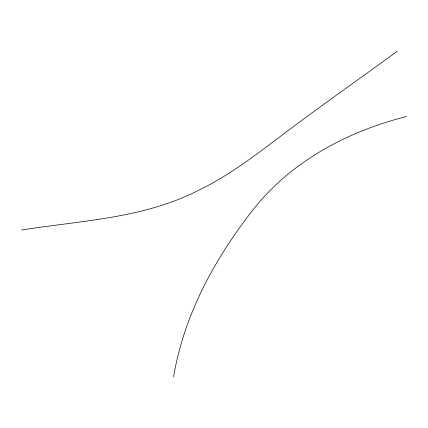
<?xml version="1.0" encoding="UTF-8"?>
<svg xmlns="http://www.w3.org/2000/svg" width="428" height="428" viewBox="0 0 428 428"><rect width="100%" height="100%" fill="white"/><g stroke="black" fill="none" stroke-linecap="round" stroke-linejoin="round"><path stroke-width="0.64" d="M173.645 376.694C183.896 314.805 215.102 258.191 253.397 209.292C291.452 161.212 347.841 131.166 406.6 116.534M397.243 51.307C359.557 78.768 321.348 105.502 284.128 133.595C256.479 154.438 228.836 175.865 197.436 190.867C142.733 218.58 80.726 220.575 21.4 230.061"/></g></svg>
